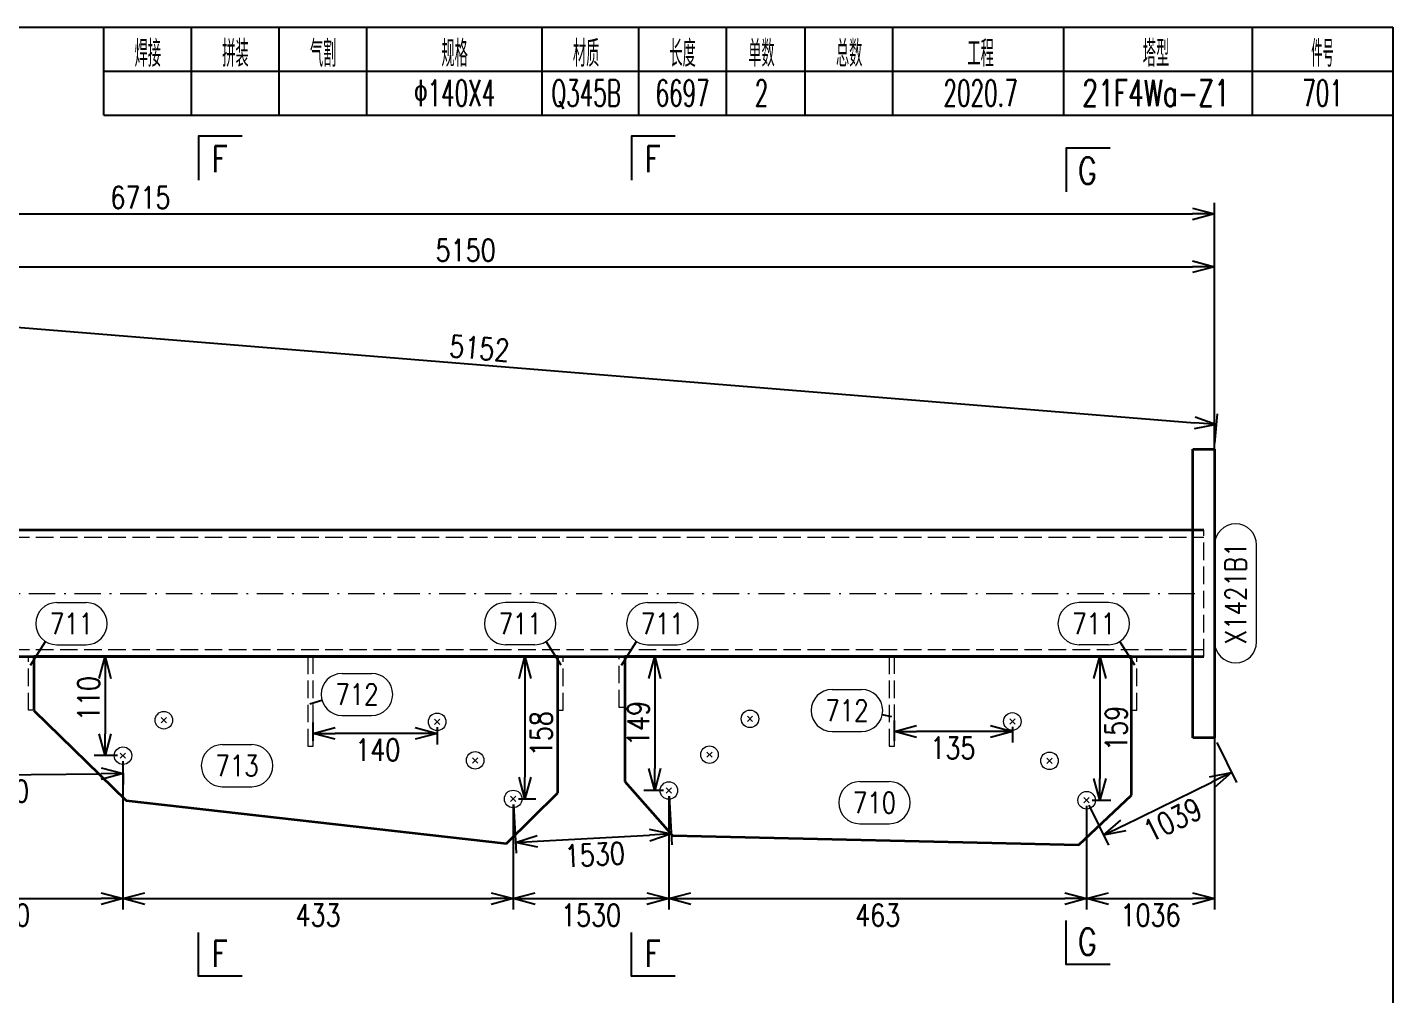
# Model space of a CAD drawing. Extents: x 1310 to 15542, y -76 to 8381.
# Drawn here: x 1657.7 to 1813.4, y 2303.5 to 2413.8 of the extents above; entities that cross this region are included whole.
import ezdxf
from ezdxf.enums import TextEntityAlignment as Align

# ---------------------------------------------------------------- set-up
doc = ezdxf.new("R2010")
doc.units = 0
doc.header["$MEASUREMENT"] = 0
doc.linetypes.add('一点画线', pattern=[5.2, 3, -1, 0.2, -1])
doc.linetypes.add('虚线', pattern=[2.75, 2, -0.75])
doc.layers.get('0').update_dxf_attribs({"linetype": 'CONTINUOUS', "lineweight": 25})
doc.layers.get('Defpoints').update_dxf_attribs({"linetype": 'CONTINUOUS'})
doc.layers.add('4', color=7, linetype='CONTINUOUS', lineweight=25)
doc.layers.add('5', color=7, linetype='CONTINUOUS', lineweight=25)
doc.styles.add('DimFont', font='simplex.shx', dxfattribs={"width": 0.8, "bigfont": 'gbhzfs.shx'})
doc.styles.get("Standard").update_dxf_attribs({"font": 'simplex.shx', "width": 0.7, "height": 3, "bigfont": 'gbhzfs.shx'})
doc.dimstyles.new('DHDxfDimStyleOpen30', dxfattribs={"dimtxt": 2.5, "dimasz": 2.5, "dimexe": 1.25, "dimexo": 0.625, "dimtad": 2, "dimtxsty": 'DimFont', "dimblk": 'OPEN30', "dimblk1": 'OPEN30', "dimblk2": 'OPEN30', "dimcen": 2.5, "dimadec": 0, "dimazin": 0, "dimtfac": 1, "dimtmove": 0, "dimatfit": 3, "dimfxl": 0, "dimarcsym": 0})

# ---------------------------------------------------------------- blocks, each defined once
blk = doc.blocks.new('板孔21.5')
at = {"layer": '5', "color": 7, "linetype": 'Continuous', "lineweight": 13}
for p, q in [((-0.3, -0.3), (0.3, 0.3)), ((0.3, -0.3), (-0.3, 0.3))]:
    blk.add_line(p, q, dxfattribs=at)
blk.add_circle((0, 0), 1, dxfattribs=at)
blk = doc.blocks.new('_OPEN30')
at = {"color": 0, "linetype": 'ByBlock', "lineweight": -2}
for p, q in [((-1, 0.268), (0, 0)), ((0, 0), (-1, -0.268)), ((0, 0), (-1, 0))]:
    blk.add_line(p, q, dxfattribs=at)
blk = doc.blocks.new('*D98')
at = {"layer": '5', "color": 96, "linetype": 'Continuous', "lineweight": -2}
for p, q in [((1622.3, 2380.22), (1622.58, 2383.63)), ((1624.97, 2382.18), (1790.84, 2368.71)), ((1793.15, 2366.35), (1793.43, 2369.75))]:
    blk.add_line(p, q, dxfattribs=at)
at = {"layer": 'Defpoints', "color": 0, "linetype": 'Continuous'}
for p in [(1622.25, 2379.6), (1793.33, 2368.51), (1793.1, 2365.73)]:
    blk.add_point(p, dxfattribs=at)
at = {"layer": '5', "color": 96, "linetype": 'Continuous', "lineweight": -2, "xscale": 2.5, "yscale": 2.5, "zscale": 2.5}
for p, rotation in [((1622.48, 2382.38), 175.3575885941424), ((1793.33, 2368.51), 355.3575885941424)]:
    blk.add_blockref('_OPEN30', p, dxfattribs=dict(at, rotation=rotation))
at = {"layer": '5', "color": 96, "linetype": 'Continuous', "lineweight": 18, "insert": (1709.26, 2377.21), "char_height": 2.5, "attachment_point": 5, "rotation": 355.3576, "line_spacing_factor": 0.6, "style": 'DimFont'}
blk.add_mtext('5152', dxfattribs=at)
blk = doc.blocks.new('*D100')
at = {"layer": '5', "color": 96, "linetype": 'Continuous', "lineweight": -2}
for p, q in [((1793.38, 2332.25), (1795.6, 2327.7)), ((1782.7, 2322.79), (1792.8, 2327.73)), ((1778.78, 2325.12), (1781, 2320.57))]:
    blk.add_line(p, q, dxfattribs=at)
at = {"layer": 'Defpoints', "color": 0, "linetype": 'Continuous'}
for p in [(1793.1, 2332.81), (1795.05, 2328.83), (1778.51, 2325.68)]:
    blk.add_point(p, dxfattribs=at)
at = {"layer": '5', "color": 96, "linetype": 'Continuous', "lineweight": -2, "xscale": 2.5, "yscale": 2.5, "zscale": 2.5}
for p, rotation in [((1795.05, 2328.83), 26.03240686619803), ((1780.45, 2321.7), 206.032406866198)]:
    blk.add_blockref('_OPEN30', p, dxfattribs=dict(at, rotation=rotation))
at = {"layer": '5', "color": 96, "linetype": 'Continuous', "lineweight": 18, "insert": (1788.32, 2323.45), "char_height": 2.5, "attachment_point": 5, "rotation": 26.0324, "line_spacing_factor": 0.6, "style": 'DimFont'}
blk.add_mtext('1039', dxfattribs=at)
blk = doc.blocks.new('*D107')
at = {"layer": '5', "color": 6, "linetype": 'Continuous', "lineweight": -2}
for p, q in [((1667.96, 2342.07), (1665.3, 2342.07)), ((1666.55, 2339.57), (1666.55, 2333.27)), ((1667.96, 2330.77), (1665.3, 2330.77))]:
    blk.add_line(p, q, dxfattribs=at)
at = {"layer": 'Defpoints', "color": 0, "linetype": 'Continuous'}
for p in [(1668.59, 2342.07), (1666.55, 2330.77), (1668.59, 2330.77)]:
    blk.add_point(p, dxfattribs=at)
at = {"layer": '5', "color": 6, "linetype": 'Continuous', "lineweight": -2, "xscale": 2.5, "yscale": 2.5, "zscale": 2.5}
for p, rotation in [((1666.55, 2342.07), 90), ((1666.55, 2330.77), 270)]:
    blk.add_blockref('_OPEN30', p, dxfattribs=dict(at, rotation=rotation))
at = {"layer": '5', "color": 6, "linetype": 'Continuous', "lineweight": 18, "insert": (1664.67, 2337.27), "char_height": 2.5, "attachment_point": 5, "rotation": 90, "line_spacing_factor": 0.6, "style": 'DimFont'}
blk.add_mtext('110', dxfattribs=at)
blk = doc.blocks.new('*D108')
at = {"layer": '5', "color": 6, "linetype": 'Continuous', "lineweight": -2}
for p, q in [((1713.72, 2342.07), (1715.69, 2342.07)), ((1714.44, 2339.57), (1714.44, 2328.33)), ((1713.72, 2325.83), (1715.69, 2325.83))]:
    blk.add_line(p, q, dxfattribs=at)
at = {"layer": 'Defpoints', "color": 0, "linetype": 'Continuous'}
for p in [(1713.09, 2342.07), (1713.09, 2325.83), (1714.44, 2325.83)]:
    blk.add_point(p, dxfattribs=at)
at = {"layer": '5', "color": 6, "linetype": 'Continuous', "lineweight": -2, "xscale": 2.5, "yscale": 2.5, "zscale": 2.5}
for p, rotation in [((1714.44, 2342.07), 90), ((1714.44, 2325.83), 270)]:
    blk.add_blockref('_OPEN30', p, dxfattribs=dict(at, rotation=rotation))
at = {"layer": '5', "color": 6, "linetype": 'Continuous', "lineweight": 18, "insert": (1716.31, 2333.27), "char_height": 2.5, "attachment_point": 5, "rotation": 90, "line_spacing_factor": 0.6, "style": 'DimFont'}
blk.add_mtext('158', dxfattribs=at)
blk = doc.blocks.new('*D109')
at = {"layer": '5', "color": 6, "linetype": 'Continuous', "lineweight": -2}
for p, q in [((1730.24, 2342.07), (1727.99, 2342.07)), ((1729.24, 2339.57), (1729.24, 2329.29)), ((1730.24, 2326.79), (1727.99, 2326.79))]:
    blk.add_line(p, q, dxfattribs=at)
at = {"layer": 'Defpoints', "color": 0, "linetype": 'Continuous'}
for p in [(1730.86, 2342.07), (1729.24, 2326.79), (1730.86, 2326.79)]:
    blk.add_point(p, dxfattribs=at)
at = {"layer": '5', "color": 6, "linetype": 'Continuous', "lineweight": -2, "xscale": 2.5, "yscale": 2.5, "zscale": 2.5}
for p, rotation in [((1729.24, 2342.07), 90), ((1729.24, 2326.79), 270)]:
    blk.add_blockref('_OPEN30', p, dxfattribs=dict(at, rotation=rotation))
at = {"layer": '5', "color": 6, "linetype": 'Continuous', "lineweight": 18, "insert": (1727.37, 2334.43), "char_height": 2.5, "attachment_point": 5, "rotation": 90, "line_spacing_factor": 0.6, "style": 'DimFont'}
blk.add_mtext('149', dxfattribs=at)
blk = doc.blocks.new('*D110')
at = {"layer": '5', "color": 6, "linetype": 'Continuous', "lineweight": -2}
for p, q in [((1779.13, 2342.07), (1781.27, 2342.07)), ((1780.02, 2339.57), (1780.02, 2328.18)), ((1779.13, 2325.68), (1781.27, 2325.68))]:
    blk.add_line(p, q, dxfattribs=at)
at = {"layer": 'Defpoints', "color": 0, "linetype": 'Continuous'}
for p in [(1778.51, 2342.07), (1778.51, 2325.68), (1780.02, 2325.68)]:
    blk.add_point(p, dxfattribs=at)
at = {"layer": '5', "color": 6, "linetype": 'Continuous', "lineweight": -2, "xscale": 2.5, "yscale": 2.5, "zscale": 2.5}
for p, rotation in [((1780.02, 2342.07), 90), ((1780.02, 2325.68), 270)]:
    blk.add_blockref('_OPEN30', p, dxfattribs=dict(at, rotation=rotation))
at = {"layer": '5', "color": 6, "linetype": 'Continuous', "lineweight": 18, "insert": (1781.89, 2333.88), "char_height": 2.5, "attachment_point": 5, "rotation": 90, "line_spacing_factor": 0.6, "style": 'DimFont'}
blk.add_mtext('159', dxfattribs=at)
blk = doc.blocks.new('*D113')
at = {"layer": '5', "color": 96, "linetype": 'Continuous', "lineweight": -2}
for p, q in [((1668.59, 2330.14), (1668.62, 2327.49)), ((1640.56, 2329.81), (1640.59, 2327.15)), ((1643.08, 2328.43), (1666.11, 2328.71))]:
    blk.add_line(p, q, dxfattribs=at)
at = {"layer": 'Defpoints', "color": 0, "linetype": 'Continuous'}
for p in [(1640.55, 2330.43), (1668.59, 2330.77), (1668.61, 2328.74)]:
    blk.add_point(p, dxfattribs=at)
at = {"layer": '5', "color": 96, "linetype": 'Continuous', "lineweight": -2, "xscale": 2.5, "yscale": 2.5, "zscale": 2.5}
for p, rotation in [((1640.58, 2328.4), 180.6837586097), ((1668.61, 2328.74), 0.6837586097000256)]:
    blk.add_blockref('_OPEN30', p, dxfattribs=dict(at, rotation=rotation))
at = {"layer": '5', "color": 96, "linetype": 'Continuous', "lineweight": 18, "insert": (1654.44, 2326.69), "char_height": 2.5, "attachment_point": 5, "rotation": 0.6838, "line_spacing_factor": 0.6, "style": 'DimFont'}
blk.add_mtext('1510', dxfattribs=at)
blk = doc.blocks.new('*D114')
at = {"layer": '5', "color": 96, "linetype": 'Continuous', "lineweight": -2}
for p, q in [((1730.89, 2326.16), (1731.19, 2320.59)), ((1713.13, 2325.21), (1713.43, 2319.64)), ((1715.86, 2321.02), (1728.63, 2321.7))]:
    blk.add_line(p, q, dxfattribs=at)
at = {"layer": 'Defpoints', "color": 0, "linetype": 'Continuous'}
for p in [(1713.09, 2325.83), (1730.86, 2326.79), (1731.13, 2321.84)]:
    blk.add_point(p, dxfattribs=at)
at = {"layer": '5', "color": 96, "linetype": 'Continuous', "lineweight": -2, "xscale": 2.5, "yscale": 2.5, "zscale": 2.5}
for p, rotation in [((1731.13, 2321.84), 3.079095111919262), ((1713.36, 2320.88), 183.0790951119192)]:
    blk.add_blockref('_OPEN30', p, dxfattribs=dict(at, rotation=rotation))
at = {"layer": '5', "color": 96, "linetype": 'Continuous', "lineweight": 18, "insert": (1722.41, 2319.49), "char_height": 2.5, "attachment_point": 5, "rotation": 3.0791, "line_spacing_factor": 0.6, "style": 'DimFont'}
blk.add_mtext('1530', dxfattribs=at)
blk = doc.blocks.new('*D115')
at = {"layer": '5', "color": 7, "linetype": 'Continuous', "lineweight": -2}
for p, q in [((1548.05, 2349.89), (1548.05, 2393.78)), ((1550.55, 2392.53), (1790.6, 2392.53)), ((1793.1, 2349.89), (1793.1, 2393.78))]:
    blk.add_line(p, q, dxfattribs=at)
at = {"layer": 'Defpoints', "color": 0, "linetype": 'Continuous'}
for p in [(1793.1, 2392.53), (1548.05, 2349.27), (1793.1, 2349.27)]:
    blk.add_point(p, dxfattribs=at)
at = {"layer": '5', "color": 7, "linetype": 'Continuous', "lineweight": -2, "xscale": 2.5, "yscale": 2.5, "zscale": 2.5, "rotation": 180}
blk.add_blockref('_OPEN30', (1548.05, 2392.53), dxfattribs=at)
at = {"layer": '5', "color": 7, "linetype": 'Continuous', "lineweight": -2, "xscale": 2.5, "yscale": 2.5, "zscale": 2.5}
blk.add_blockref('_OPEN30', (1793.1, 2392.53), dxfattribs=at)
at = {"layer": '5', "color": 7, "linetype": 'Continuous', "lineweight": 18, "insert": (1670.58, 2394.4), "char_height": 2.5, "attachment_point": 5, "line_spacing_factor": 0.6, "style": 'DimFont'}
blk.add_mtext('6715', dxfattribs=at)
blk = doc.blocks.new('*D120')
at = {"layer": '5', "color": 7, "linetype": 'Continuous', "lineweight": -2}
for p, q in [((1622.25, 2380.22), (1622.25, 2387.76)), ((1793.1, 2349.89), (1793.1, 2387.76)), ((1624.75, 2386.51), (1790.6, 2386.51))]:
    blk.add_line(p, q, dxfattribs=at)
at = {"layer": 'Defpoints', "color": 0, "linetype": 'Continuous'}
for p in [(1793.1, 2386.51), (1622.25, 2379.6), (1793.1, 2349.27)]:
    blk.add_point(p, dxfattribs=at)
at = {"layer": '5', "color": 7, "linetype": 'Continuous', "lineweight": -2, "xscale": 2.5, "yscale": 2.5, "zscale": 2.5, "rotation": 180}
blk.add_blockref('_OPEN30', (1622.25, 2386.51), dxfattribs=at)
at = {"layer": '5', "color": 7, "linetype": 'Continuous', "lineweight": -2, "xscale": 2.5, "yscale": 2.5, "zscale": 2.5}
blk.add_blockref('_OPEN30', (1793.1, 2386.51), dxfattribs=at)
at = {"layer": '5', "color": 7, "linetype": 'Continuous', "lineweight": 18, "insert": (1707.68, 2388.39), "char_height": 2.5, "attachment_point": 5, "line_spacing_factor": 0.6, "style": 'DimFont'}
blk.add_mtext('5150', dxfattribs=at)
blk = doc.blocks.new('*D125')
at = {"layer": '5', "color": 7, "linetype": 'Continuous', "lineweight": -2}
for p, q in [((1668.59, 2330.14), (1668.59, 2313.22)), ((1640.55, 2329.81), (1640.55, 2313.22)), ((1643.05, 2314.47), (1666.09, 2314.47))]:
    blk.add_line(p, q, dxfattribs=at)
at = {"layer": 'Defpoints', "color": 0, "linetype": 'Continuous'}
for p in [(1640.55, 2330.43), (1668.59, 2330.77), (1668.59, 2314.47)]:
    blk.add_point(p, dxfattribs=at)
at = {"layer": '5', "color": 7, "linetype": 'Continuous', "lineweight": -2, "xscale": 2.5, "yscale": 2.5, "zscale": 2.5, "rotation": 180}
blk.add_blockref('_OPEN30', (1640.55, 2314.47), dxfattribs=at)
at = {"layer": '5', "color": 7, "linetype": 'Continuous', "lineweight": -2, "xscale": 2.5, "yscale": 2.5, "zscale": 2.5}
blk.add_blockref('_OPEN30', (1668.59, 2314.47), dxfattribs=at)
at = {"layer": '5', "color": 7, "linetype": 'Continuous', "lineweight": 18, "insert": (1654.57, 2312.59), "char_height": 2.5, "attachment_point": 5, "line_spacing_factor": 0.6, "style": 'DimFont'}
blk.add_mtext('1510', dxfattribs=at)
blk = doc.blocks.new('*D126')
at = {"layer": '5', "color": 7, "linetype": 'Continuous', "lineweight": -2}
for p, q in [((1668.59, 2330.14), (1668.59, 2313.22)), ((1713.09, 2325.21), (1713.09, 2313.22)), ((1671.09, 2314.47), (1710.59, 2314.47))]:
    blk.add_line(p, q, dxfattribs=at)
at = {"layer": 'Defpoints', "color": 0, "linetype": 'Continuous'}
for p in [(1668.59, 2330.77), (1713.09, 2325.83), (1713.09, 2314.47)]:
    blk.add_point(p, dxfattribs=at)
at = {"layer": '5', "color": 7, "linetype": 'Continuous', "lineweight": -2, "xscale": 2.5, "yscale": 2.5, "zscale": 2.5, "rotation": 180}
blk.add_blockref('_OPEN30', (1668.59, 2314.47), dxfattribs=at)
at = {"layer": '5', "color": 7, "linetype": 'Continuous', "lineweight": -2, "xscale": 2.5, "yscale": 2.5, "zscale": 2.5}
blk.add_blockref('_OPEN30', (1713.09, 2314.47), dxfattribs=at)
at = {"layer": '5', "color": 7, "linetype": 'Continuous', "lineweight": 18, "insert": (1690.84, 2312.59), "char_height": 2.5, "attachment_point": 5, "line_spacing_factor": 0.6, "style": 'DimFont'}
blk.add_mtext('433', dxfattribs=at)
blk = doc.blocks.new('*D127')
at = {"layer": '5', "color": 7, "linetype": 'Continuous', "lineweight": -2}
for p, q in [((1730.86, 2326.16), (1730.86, 2313.22)), ((1713.09, 2325.21), (1713.09, 2313.22)), ((1715.59, 2314.47), (1728.36, 2314.47))]:
    blk.add_line(p, q, dxfattribs=at)
at = {"layer": 'Defpoints', "color": 0, "linetype": 'Continuous'}
for p in [(1713.09, 2325.83), (1730.86, 2326.79), (1730.86, 2314.47)]:
    blk.add_point(p, dxfattribs=at)
at = {"layer": '5', "color": 7, "linetype": 'Continuous', "lineweight": -2, "xscale": 2.5, "yscale": 2.5, "zscale": 2.5, "rotation": 180}
blk.add_blockref('_OPEN30', (1713.09, 2314.47), dxfattribs=at)
at = {"layer": '5', "color": 7, "linetype": 'Continuous', "lineweight": -2, "xscale": 2.5, "yscale": 2.5, "zscale": 2.5}
blk.add_blockref('_OPEN30', (1730.86, 2314.47), dxfattribs=at)
at = {"layer": '5', "color": 7, "linetype": 'Continuous', "lineweight": 18, "insert": (1721.98, 2312.59), "char_height": 2.5, "attachment_point": 5, "line_spacing_factor": 0.6, "style": 'DimFont'}
blk.add_mtext('1530', dxfattribs=at)
blk = doc.blocks.new('*D128')
at = {"layer": '5', "color": 7, "linetype": 'Continuous', "lineweight": -2}
for p, q in [((1730.86, 2326.16), (1730.86, 2313.22)), ((1778.51, 2325.06), (1778.51, 2313.22)), ((1733.36, 2314.47), (1776.01, 2314.47))]:
    blk.add_line(p, q, dxfattribs=at)
at = {"layer": 'Defpoints', "color": 0, "linetype": 'Continuous'}
for p in [(1730.86, 2326.79), (1778.51, 2325.68), (1778.51, 2314.47)]:
    blk.add_point(p, dxfattribs=at)
at = {"layer": '5', "color": 7, "linetype": 'Continuous', "lineweight": -2, "xscale": 2.5, "yscale": 2.5, "zscale": 2.5, "rotation": 180}
blk.add_blockref('_OPEN30', (1730.86, 2314.47), dxfattribs=at)
at = {"layer": '5', "color": 7, "linetype": 'Continuous', "lineweight": -2, "xscale": 2.5, "yscale": 2.5, "zscale": 2.5}
blk.add_blockref('_OPEN30', (1778.51, 2314.47), dxfattribs=at)
at = {"layer": '5', "color": 7, "linetype": 'Continuous', "lineweight": 18, "insert": (1754.68, 2312.59), "char_height": 2.5, "attachment_point": 5, "line_spacing_factor": 0.6, "style": 'DimFont'}
blk.add_mtext('463', dxfattribs=at)
blk = doc.blocks.new('*D129')
at = {"layer": '5', "color": 7, "linetype": 'Continuous', "lineweight": -2}
for p, q in [((1793.1, 2348.64), (1793.1, 2313.22)), ((1778.51, 2325.06), (1778.51, 2313.22)), ((1781.01, 2314.47), (1790.6, 2314.47))]:
    blk.add_line(p, q, dxfattribs=at)
at = {"layer": 'Defpoints', "color": 0, "linetype": 'Continuous'}
for p in [(1793.1, 2349.27), (1778.51, 2325.68), (1793.1, 2314.47)]:
    blk.add_point(p, dxfattribs=at)
at = {"layer": '5', "color": 7, "linetype": 'Continuous', "lineweight": -2, "xscale": 2.5, "yscale": 2.5, "zscale": 2.5, "rotation": 180}
blk.add_blockref('_OPEN30', (1778.51, 2314.47), dxfattribs=at)
at = {"layer": '5', "color": 7, "linetype": 'Continuous', "lineweight": -2, "xscale": 2.5, "yscale": 2.5, "zscale": 2.5}
blk.add_blockref('_OPEN30', (1793.1, 2314.47), dxfattribs=at)
at = {"layer": '5', "color": 7, "linetype": 'Continuous', "lineweight": 18, "insert": (1785.8, 2312.59), "char_height": 2.5, "attachment_point": 5, "line_spacing_factor": 0.6, "style": 'DimFont'}
blk.add_mtext('1036', dxfattribs=at)
blk = doc.blocks.new('*D130')
at = {"layer": '5', "color": 134, "linetype": 'Continuous', "lineweight": -2}
for p, q in [((1756.6, 2332.46), (1756.6, 2334.77)), ((1767.54, 2333.52), (1759.1, 2333.52)), ((1770.04, 2334.04), (1770.04, 2332.27))]:
    blk.add_line(p, q, dxfattribs=at)
at = {"layer": 'Defpoints', "color": 0, "linetype": 'Continuous'}
for p in [(1770.04, 2334.67), (1756.6, 2333.52), (1756.6, 2331.84)]:
    blk.add_point(p, dxfattribs=at)
at = {"layer": '5', "color": 134, "linetype": 'Continuous', "lineweight": -2, "xscale": 2.5, "yscale": 2.5, "zscale": 2.5, "rotation": 180}
blk.add_blockref('_OPEN30', (1756.6, 2333.52), dxfattribs=at)
at = {"layer": '5', "color": 134, "linetype": 'Continuous', "lineweight": -2, "xscale": 2.5, "yscale": 2.5, "zscale": 2.5}
blk.add_blockref('_OPEN30', (1770.04, 2333.52), dxfattribs=at)
at = {"layer": '5', "color": 134, "linetype": 'Continuous', "lineweight": 18, "insert": (1763.25, 2331.64), "char_height": 2.5, "attachment_point": 5, "line_spacing_factor": 0.6, "style": 'DimFont'}
blk.add_mtext('135', dxfattribs=at)
blk = doc.blocks.new('*D131')
at = {"layer": '5', "color": 134, "linetype": 'Continuous', "lineweight": -2}
for p, q in [((1690.29, 2332.46), (1690.29, 2334.55)), ((1701.93, 2333.3), (1692.79, 2333.3)), ((1704.43, 2334), (1704.43, 2332.05))]:
    blk.add_line(p, q, dxfattribs=at)
at = {"layer": 'Defpoints', "color": 0, "linetype": 'Continuous'}
for p in [(1690.29, 2333.3), (1704.43, 2334.62), (1690.29, 2331.84)]:
    blk.add_point(p, dxfattribs=at)
at = {"layer": '5', "color": 134, "linetype": 'Continuous', "lineweight": -2, "xscale": 2.5, "yscale": 2.5, "zscale": 2.5, "rotation": 180}
blk.add_blockref('_OPEN30', (1690.29, 2333.3), dxfattribs=at)
at = {"layer": '5', "color": 134, "linetype": 'Continuous', "lineweight": -2, "xscale": 2.5, "yscale": 2.5, "zscale": 2.5}
blk.add_blockref('_OPEN30', (1704.43, 2333.3), dxfattribs=at)
at = {"layer": '5', "color": 134, "linetype": 'Continuous', "lineweight": 18, "insert": (1697.65, 2331.43), "char_height": 2.5, "attachment_point": 5, "line_spacing_factor": 0.6, "style": 'DimFont'}
blk.add_mtext('140', dxfattribs=at)
blk = doc.blocks.new('CTDHK')
at = {"color": 0, "linetype": 'Continuous'}
for p, q in [((0, 210), (297, 210)), ((297, 210), (297, 0))]:
    blk.add_line(p, q, dxfattribs=at)

msp = doc.modelspace()

# ---------------------------------------------------------------- linework, layer by layer
at = {"color": 0, "linetype": 'Continuous'}
for p, q in [((1658.034, 2341.088), (1659.746, 2343.786)), ((1718.573, 2341.088), (1716.861, 2343.786)), ((1725.44, 2341.088), (1727.152, 2343.786)), ((1784, 2341.088), (1782.288, 2343.786)), ((1689.917, 2336.689), (1691.289, 2337.085)), ((1756.307, 2335.184), (1755.194, 2335.419))]:
    msp.add_line(p, q, dxfattribs=at)
at = {"color": 2, "linetype": 'Continuous'}
for points in [[(1682.201, 2401.376), (1677.201, 2401.376), (1677.201, 2396.376)], [(1731.591, 2401.376), (1726.591, 2401.376), (1726.591, 2396.376)], [(1781.185, 2400.027), (1776.185, 2400.027), (1776.185, 2395.027)], [(1781.185, 2306.967), (1776.185, 2306.967), (1776.185, 2311.967)], [(1682.201, 2305.617), (1677.201, 2305.617), (1677.201, 2310.617)], [(1731.591, 2305.617), (1726.591, 2305.617), (1726.591, 2310.617)]]:
    msp.add_lwpolyline(points, dxfattribs=at)
at = {"layer": '4', "color": 1, "linetype": 'Continuous', "lineweight": 25}
for p, q in [((1666.422, 2403.801), (1666.422, 2413.801)), ((1676.422, 2403.801), (1676.422, 2413.801)), ((1686.422, 2403.801), (1686.422, 2413.801)), ((1696.422, 2403.801), (1696.422, 2413.801)), ((1716.422, 2403.801), (1716.422, 2413.801)), ((1727.422, 2403.801), (1727.422, 2413.801)), ((1737.422, 2403.801), (1737.422, 2413.801)), ((1746.422, 2403.801), (1746.422, 2413.801)), ((1756.422, 2403.801), (1756.422, 2413.801)), ((1775.922, 2403.801), (1775.922, 2413.801)), ((1797.422, 2403.801), (1797.422, 2413.801)), ((1666.422, 2408.801), (1813.422, 2408.801)), ((1666.422, 2403.801), (1813.422, 2403.801))]:
    msp.add_line(p, q, dxfattribs=at)
at = {"layer": '4', "color": 1, "linetype": 'Continuous', "lineweight": 18}
msp.add_lwpolyline([(1516.422, 2413.801), (1516.422, 2203.801), (1813.422, 2203.801), (1813.422, 2413.801)], close=True, dxfattribs=at)
at = {"layer": '5', "color": 7, "linetype": 'Continuous', "lineweight": 35}
for p, q in [((1790.633, 2365.726), (1793.102, 2365.726)), ((1790.633, 2332.812), (1790.633, 2365.726)), ((1793.102, 2365.726), (1793.102, 2332.812)), ((1791.868, 2356.469), (1548.665, 2356.469)), ((1548.665, 2342.069), (1791.868, 2342.069)), ((1718.189, 2342.069), (1658.418, 2342.069)), ((1658.418, 2342.069), (1658.418, 2335.897)), ((1718.189, 2326.525), (1718.189, 2342.069)), ((1783.616, 2342.069), (1725.824, 2342.069)), ((1725.824, 2342.069), (1725.824, 2327.828)), ((1783.616, 2326.257), (1783.616, 2342.069)), ((1658.418, 2335.897), (1668.942, 2325.638)), ((1793.102, 2332.812), (1790.633, 2332.812)), ((1725.824, 2327.828), (1731.273, 2321.663)), ((1668.942, 2325.638), (1712.33, 2320.747)), ((1712.33, 2320.747), (1718.189, 2326.525)), ((1777.626, 2320.615), (1783.616, 2326.257)), ((1731.273, 2321.663), (1777.626, 2320.615))]:
    msp.add_line(p, q, dxfattribs=at)
at = {"layer": '5', "color": 7, "linetype": '虚线', "lineweight": 18}
for p, q in [((1791.868, 2342.069), (1791.868, 2356.469)), ((1548.665, 2355.669), (1791.868, 2355.669)), ((1548.665, 2342.869), (1791.868, 2342.869)), ((1657.8, 2335.948), (1657.8, 2342.069)), ((1658.418, 2342.069), (1658.418, 2335.948)), ((1689.673, 2342.069), (1689.673, 2331.84)), ((1690.291, 2331.84), (1690.291, 2342.069)), ((1718.189, 2342.069), (1718.189, 2335.948)), ((1718.806, 2335.948), (1718.806, 2342.069)), ((1725.206, 2336.274), (1725.206, 2342.069)), ((1725.824, 2342.069), (1725.824, 2336.274)), ((1755.984, 2342.069), (1755.984, 2331.84)), ((1756.601, 2331.84), (1756.601, 2342.069)), ((1783.616, 2342.069), (1783.616, 2335.948)), ((1784.233, 2335.948), (1784.233, 2342.069)), ((1725.824, 2336.274), (1725.206, 2336.274)), ((1658.418, 2335.948), (1657.8, 2335.948)), ((1718.189, 2335.948), (1718.806, 2335.948)), ((1783.616, 2335.948), (1784.233, 2335.948)), ((1689.673, 2331.84), (1690.291, 2331.84)), ((1755.984, 2331.84), (1756.601, 2331.84))]:
    msp.add_line(p, q, dxfattribs=at)
at = {"layer": '5', "color": 1, "linetype": 'Continuous', "lineweight": 18}
for p, q in [((1793.102, 2343.749), (1793.102, 2354.789)), ((1797.902, 2343.749), (1797.902, 2354.789)), ((1661.032, 2348.213), (1664.392, 2348.213)), ((1715.575, 2348.213), (1712.215, 2348.213)), ((1728.438, 2348.213), (1731.798, 2348.213)), ((1781.002, 2348.213), (1777.642, 2348.213)), ((1661.032, 2343.413), (1664.392, 2343.413)), ((1715.575, 2343.413), (1712.215, 2343.413)), ((1728.438, 2343.413), (1731.798, 2343.413)), ((1781.002, 2343.413), (1777.642, 2343.413)), ((1693.595, 2340.15), (1696.955, 2340.15)), ((1749.486, 2338.315), (1752.846, 2338.315)), ((1693.595, 2335.35), (1696.955, 2335.35)), ((1749.486, 2333.515), (1752.846, 2333.515)), ((1679.918, 2332.028), (1683.278, 2332.028)), ((1679.918, 2327.228), (1683.278, 2327.228)), ((1752.629, 2327.81), (1755.989, 2327.81)), ((1752.629, 2323.01), (1755.989, 2323.01))]:
    msp.add_line(p, q, dxfattribs=at)
at = {"layer": '5', "color": 1, "linetype": '一点画线', "lineweight": 18}
msp.add_line((1548.665, 2349.269), (1791.868, 2349.269), dxfattribs=at)
at = {"layer": '5', "color": 1, "linetype": 'Continuous', "lineweight": 18}
for centre, start, end in [((1795.502, 2354.789), 0, 180), ((1661.032, 2345.813), 90, 270), ((1664.392, 2345.813), 270, 90), ((1712.215, 2345.813), 90, 270), ((1715.575, 2345.813), 270, 90), ((1728.438, 2345.813), 90, 270), ((1731.798, 2345.813), 270, 90), ((1777.642, 2345.813), 90, 270), ((1781.002, 2345.813), 270, 90), ((1795.502, 2343.749), 180, 0), ((1693.595, 2337.75), 90, 270), ((1696.955, 2337.75), 270, 90), ((1749.486, 2335.915), 90, 270), ((1752.846, 2335.915), 270, 90), ((1679.918, 2329.628), 90, 270), ((1683.278, 2329.628), 270, 90), ((1752.629, 2325.41), 90, 270), ((1755.989, 2325.41), 270, 90)]:
    msp.add_arc(centre, 2.4, start, end, dxfattribs=at)

# ---------------------------------------------------------------- block references
at = {"color": 2, "linetype": 'Continuous'}
msp.add_blockref('CTDHK', (1516.422, 2203.801), dxfattribs=at)
at = {"layer": '5', "color": 7, "linetype": 'Continuous', "lineweight": 35}
for p in [(1673.254, 2334.805), (1704.427, 2334.621), (1740.108, 2334.963), (1770.043, 2334.668), (1668.586, 2330.768), (1735.484, 2330.876), (1708.76, 2330.227), (1774.274, 2330.175), (1730.86, 2326.789), (1713.093, 2325.833), (1778.506, 2325.682)]:
    msp.add_blockref('板孔21.5', p, dxfattribs=at)

# ---------------------------------------------------------------- texts
at = {"layer": '4', "color": 1, "linetype": 'Continuous', "lineweight": 25}
for s, width, p in [('焊接', 0.7, (1671.422, 2410.801)), ('拼装', 0.7, (1681.422, 2410.801)), ('气割', 0.7, (1691.422, 2410.801)), ('规格', 0.7, (1706.422, 2410.801)), ('材质', 0.7, (1721.422, 2410.801)), ('长度', 0.7, (1732.422, 2410.801)), ('单数', 0.7, (1741.422, 2410.801)), ('总数', 0.7, (1751.422, 2410.801)), ('工程', 0.7, (1766.422, 2410.801)), ('塔型', 0.7, (1786.422, 2410.801)), ('件号', 0.6, (1805.422, 2410.801)), ('Φ140X4', 0.6, (1706.422, 2406.301)), ('Q345B', 0.6, (1721.422, 2406.301)), ('6697', 0.6, (1732.422, 2406.301)), ('2', 0.6, (1741.422, 2406.301)), ('2020.7', 0.6, (1766.422, 2406.301)), ('21F4Wa-Z1', 0.7, (1786.422, 2406.301)), ('701', 0.6, (1805.422, 2406.301))]:
    msp.add_text(s, height=3, dxfattribs=dict(at, width=width)).set_placement(p, align=Align.MIDDLE_CENTER)
at = {"layer": '5', "color": 2, "linetype": 'Continuous', "lineweight": 18, "width": 0.8}
for s, p in [('F', (1679.607, 2398.794)), ('F', (1728.997, 2398.794)), ('G', (1778.591, 2397.444)), ('G', (1778.591, 2309.549)), ('F', (1679.607, 2308.2)), ('F', (1728.997, 2308.2))]:
    msp.add_text(s, height=3, dxfattribs=at).set_placement(p, align=Align.MIDDLE_CENTER)
at = {"layer": '5', "color": 1, "linetype": 'Continuous', "lineweight": 18, "width": 0.8}
msp.add_text('X1421B1', height=2.4, rotation=90, dxfattribs=at).set_placement((1795.502, 2349.269), align=Align.MIDDLE_CENTER)
for s, p in [('711', (1662.712, 2345.813)), ('711', (1713.895, 2345.813)), ('711', (1730.118, 2345.813)), ('711', (1779.322, 2345.813)), ('712', (1695.275, 2337.75)), ('712', (1751.166, 2335.915)), ('713', (1681.598, 2329.628)), ('710', (1754.309, 2325.41))]:
    msp.add_text(s, height=2.4, dxfattribs=at).set_placement(p, align=Align.MIDDLE_CENTER)

# ---------------------------------------------------------------- dimensions: what is measured, and where the dimension line sits
at = {"layer": '5', "color": 7, "linetype": 'Continuous', "lineweight": 18}
for base, p1, p2, text, picture, middle in [((1793.102, 2392.527), (1548.048, 2349.269), (1793.102, 2349.269), '6715', '*D115', (1670.575, 2392.527)), ((1793.102, 2386.512), (1622.251, 2379.599), (1793.102, 2349.269), '5150', '*D120', (1707.676, 2386.512)), ((1793.102, 2314.467), (1778.506, 2325.682), (1793.102, 2349.269), '1036', '*D129', (1785.804, 2314.467)), ((1668.586, 2314.467), (1640.552, 2330.433), (1668.586, 2330.768), '1510', '*D125', (1654.569, 2314.467)), ((1713.093, 2314.467), (1668.586, 2330.768), (1713.093, 2325.833), '433', '*D126', (1690.839, 2314.467)), ((1730.86, 2314.467), (1713.093, 2325.833), (1730.86, 2326.789), '1530', '*D127', (1721.977, 2314.467)), ((1778.506, 2314.467), (1730.86, 2326.789), (1778.506, 2325.682), '463', '*D128', (1754.683, 2314.467))]:
    dim = msp.add_linear_dim(base=base, p1=p1, p2=p2, text=text, dimstyle='DHDxfDimStyleOpen30', override={"dimtxt": 2.5, "dimclrd": 7, "dimclre": 7, "dimclrt": 7}, dxfattribs=at)
    dim.commit()
    dim.dimension.update_dxf_attribs({"geometry": picture, "text_midpoint": middle, "dimtype": 160})
at = {"layer": '5', "color": 96, "linetype": 'Continuous', "lineweight": 18}
for base, p1, p2, angle, text, picture, middle in [((1793.328, 2368.506), (1622.251, 2379.599), (1793.102, 2365.726), 355.35759, '5152', '*D98', (1709.109, 2375.345)), ((1795.049, 2328.825), (1778.506, 2325.682), (1793.102, 2332.812), 26.03241, '1039', '*D100', (1787.498, 2325.137)), ((1668.61, 2328.738), (1640.552, 2330.433), (1668.586, 2330.768), 0.68376, '1510', '*D113', (1654.418, 2328.569)), ((1731.127, 2321.839), (1713.093, 2325.833), (1730.86, 2326.789), 3.0791, '1530', '*D114', (1722.314, 2321.365))]:
    dim = msp.add_linear_dim(base=base, p1=p1, p2=p2, angle=angle, text=text, dimstyle='DHDxfDimStyleOpen30', override={"dimtxt": 2.5, "dimclrd": 96, "dimclre": 96, "dimclrt": 96}, dxfattribs=at)
    dim.commit()
    dim.dimension.update_dxf_attribs({"geometry": picture, "text_midpoint": middle, "dimtype": 161})
at = {"layer": '5', "color": 6, "linetype": 'Continuous', "lineweight": 18}
for base, p1, p2, text, picture, middle in [((1666.548, 2330.768), (1668.586, 2342.069), (1668.586, 2330.768), '110', '*D107', (1666.548, 2337.269)), ((1714.435, 2325.833), (1713.093, 2342.069), (1713.093, 2325.833), '158', '*D108', (1714.435, 2333.269)), ((1729.242, 2326.789), (1730.86, 2342.069), (1730.86, 2326.789), '149', '*D109', (1729.242, 2334.429)), ((1780.019, 2325.682), (1778.506, 2342.069), (1778.506, 2325.682), '159', '*D110', (1780.019, 2333.875))]:
    dim = msp.add_linear_dim(base=base, p1=p1, p2=p2, angle=270, text=text, dimstyle='DHDxfDimStyleOpen30', override={"dimtxt": 2.5, "dimclrd": 6, "dimclre": 6, "dimclrt": 6}, dxfattribs=at)
    dim.commit()
    dim.dimension.update_dxf_attribs({"geometry": picture, "text_midpoint": middle, "dimtype": 161})
at = {"layer": '5', "color": 134, "linetype": 'Continuous', "lineweight": 18}
for base, p1, p2, text, picture, middle in [((1756.601, 2333.518), (1770.043, 2334.668), (1756.601, 2331.84), '135', '*D130', (1763.248, 2333.518)), ((1690.291, 2333.303), (1704.427, 2334.621), (1690.291, 2331.84), '140', '*D131', (1697.648, 2333.303))]:
    dim = msp.add_linear_dim(base=base, p1=p1, p2=p2, text=text, dimstyle='DHDxfDimStyleOpen30', override={"dimtxt": 2.5, "dimclrd": 134, "dimclre": 134, "dimclrt": 134}, dxfattribs=at)
    dim.commit()
    dim.dimension.update_dxf_attribs({"geometry": picture, "text_midpoint": middle, "dimtype": 160})

doc.saveas('drawing.dxf')
